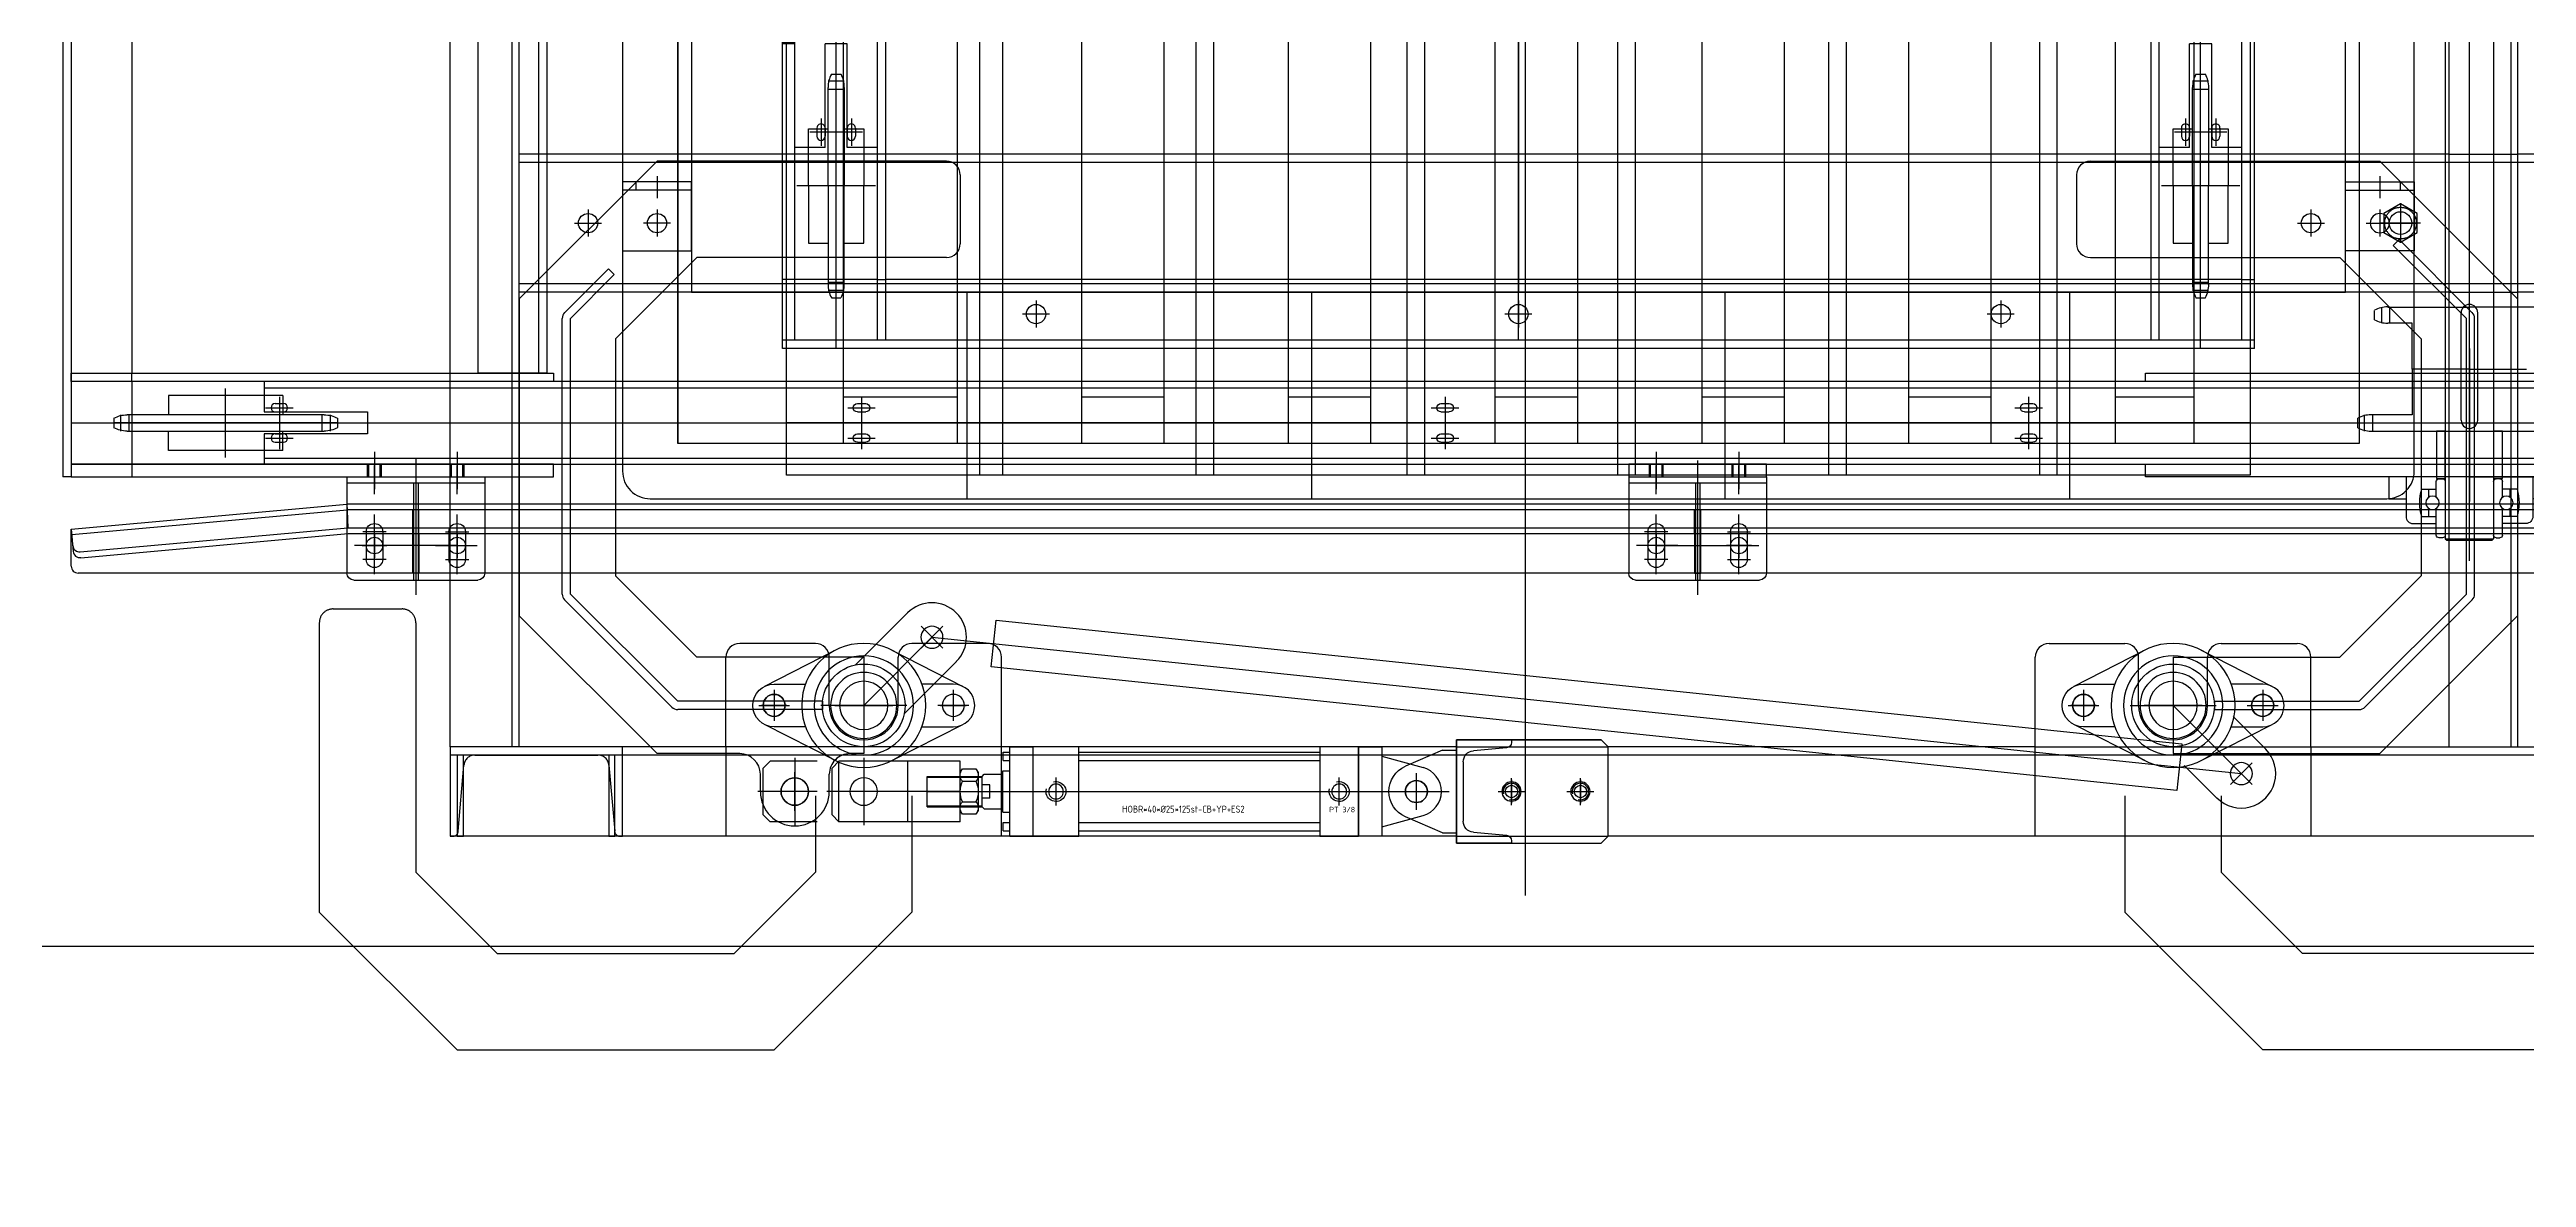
# Model space of a CAD drawing. Extents: x 0 to 210250, y -124674 to 148500.
# Drawn here: x 178271 to 180068, y -31433 to -30614 of the extents above; entities that cross this region are included whole.
import ezdxf

# ---------------------------------------------------------------- set-up
doc = ezdxf.new("R2010")
doc.units = 0
doc.header["$LTSCALE"] = 400
doc.header["$PDSIZE"] = 2
for name, pattern in [('CENTER', [23, 20, -1, 1, -1]), ('HIDDEN', [9.525, 6.35, -3.175]), ('PHANTOM', [25, 20, -1, 1, -1, 1, -1])]:
    doc.linetypes.add(name, pattern=pattern)
doc.layers.get('0').update_dxf_attribs({"linetype": 'CONTINUOUS'})
doc.layers.get('DEFPOINTS').update_dxf_attribs({"linetype": 'CONTINUOUS'})
for name, color, linetype in [('DIM', 2, 'CONTINUOUS'), ('GZ_3', 8, 'HIDDEN'), ('GZ_4', 4, 'CENTER'), ('GZ_Phantom', 6, 'PHANTOM'), ('GZ_Qoo01', 1, 'CONTINUOUS'), ('GZ_Qoo02', 2, 'CONTINUOUS'), ('GZ_Qoo03', 3, 'CONTINUOUS'), ('GZ_Qoo05', 150, 'CONTINUOUS'), ('GZ_Qoo06', 6, 'CONTINUOUS'), ('GZ_Qoo07', 142, 'CONTINUOUS'), ('GZ_Qoo08', 8, 'CONTINUOUS'), ('GZ_Qoo09', 234, 'CONTINUOUS'), ('GZ_Qoo10', 181, 'CONTINUOUS'), ('GZ_Qoo15', 31, 'CONTINUOUS'), ('GZ_Qoo16', 62, 'CONTINUOUS'), ('GZ_Qoo18', 52, 'CONTINUOUS')]:
    doc.layers.add(name, color=color, linetype=linetype)
doc.styles.add('isocp', font='isocp.shx', dxfattribs={"bigfont": 'chineset.shx'})
doc.styles.add('ROMANS', font='romans.shx', dxfattribs={"width": 0.8})
doc.styles.get("Standard").update_dxf_attribs({"font": 'ISOCP.SHX', "bigfont": 'CHINESET.SHX'})
doc.dimstyles.new('AM_ISO', dxfattribs={"dimscale": 300, "dimtxt": 3.5, "dimasz": 3.5, "dimexe": 1, "dimexo": 1, "dimgap": 1.5, "dimtad": 1, "dimdsep": 46, "dimtxsty": 'Standard', "dimcen": 0, "dimclrd": 256, "dimclre": 256, "dimclrt": 256, "dimadec": 0, "dimazin": 2, "dimtp": 0.1, "dimtm": 0.1, "dimtfac": 0.71, "dimtmove": 0, "dimatfit": 3, "dimfxl": 0, "dimlwd": -1, "dimlwe": -1, "dimarcsym": 0})

# ---------------------------------------------------------------- blocks, each defined once
blk = doc.blocks.new('*D404')
at = {"layer": 'DEFPOINTS', "color": 0, "transparency": 16777216}
for p in [(172320.5, -29515), (180875, -29515), (180875, -31265)]:
    blk.add_point(p, dxfattribs=at)
at = {"layer": 'DIM', "linetype": 'ByBlock', "transparency": 16777216}
for p, q in [((172320.5, -28615), (172320.5, -27715)), ((180575, -29515), (172020.5, -29515)), ((172320.5, -31265), (172320.5, -29515)), ((180575, -31265), (172020.5, -31265)), ((172320.5, -32165), (172320.5, -33065))]:
    blk.add_line(p, q, dxfattribs=at)
at = {"layer": 'DIM', "transparency": 16777216}
for points in [[(172170.5, -28615), (172470.5, -28615), (172320.5, -29515)], [(172170.5, -32165), (172470.5, -32165), (172320.5, -31265)]]:
    blk.add_solid(points, dxfattribs=at)
at = {"layer": 'DIM', "transparency": 16777216, "insert": (171600.5, -30390), "char_height": 900, "attachment_point": 5, "rotation": 90, "style": 'ROMANS'}
blk.add_mtext('1750', dxfattribs=at)
blk = doc.blocks.new('A$C7BAC55555')
for p, q in [((0, 0), (1020, 0)), ((0, -120), (1020, -120)), ((986, -177), (986, -120)), ((986, -327), (986, -267)), ((986, -477), (986, -417)), ((986, -627), (986, -567)), ((986, -777), (986, -717)), ((986, -927), (986, -867)), ((986, -1100), (986, -1017)), ((0, -1100), (1020, -1100)), ((0, -1220), (1020, -1220))]:
    blk.add_line(p, q)
for points in [[(0, 0), (1020, 0), (1020, -1220), (0, -1220)], [(0, -267), (0, -177), (1020, -177), (1020, -267)], [(0, -417), (0, -327), (1020, -327), (1020, -417)], [(0, -567), (0, -477), (1020, -477), (1020, -567)], [(0, -717), (0, -627), (1020, -627), (1020, -717)], [(0, -867), (0, -777), (1020, -777), (1020, -867)], [(0, -1017), (0, -927), (1020, -927), (1020, -1017)]]:
    blk.add_lwpolyline(points, close=True)
blk = doc.blocks.new('A$C7DFB169999')
for points in [[(0, 0), (1066, 0), (1066, -1062), (0, -1062)], [(0, 0), (1066, 0), (1066, -140), (0, -140)], [(0, -153), (1066, -153), (1066, -293), (0, -293)], [(0, -306), (1066, -306), (1066, -446), (0, -446)], [(0, -459), (1066, -459), (1066, -599), (0, -599)], [(0, -612), (1066, -612), (1066, -752), (0, -752)], [(0, -765), (1066, -765), (1066, -905), (0, -905)], [(0, -922), (1066, -922), (1066, -1062), (0, -1062)]]:
    blk.add_lwpolyline(points, close=True)
at = {"layer": 'GZ_3'}
blk.add_line((1028, 0), (1028, -1062), dxfattribs=at)
blk = doc.blocks.new('Chiming_Hole')
blk.add_circle((0, 0), 5)
at = {"layer": 'GZ_4'}
for p, q in [((-7, 0), (7, 0)), ((0, 7), (0, -7))]:
    blk.add_line(p, q, dxfattribs=at)
blk = doc.blocks.new('G$C8B91A4D4')
for p, q in [((0, 310), (0, 100)), ((10, 320), (60, 320)), ((70, 310), (70, 129)), ((363.2, 317.2), (401, 279.4)), ((327.8, 281.8), (365.6, 244)), ((360, 250), (360, 129)), ((425, 250), (430, 250)), ((430, 250), (430, 240)), ((392, 220), (392, 115)), ((392, 220), (398, 220)), ((398, 220), (398, 115)), ((457.5, 225), (445, 225)), ((457.5, 175), (445, 175)), ((430, 160), (430, 100)), ((70, 129), (129, 70)), ((360, 129), (301, 70)), ((392, 115), (314.2, 37.2)), ((396.2, 110.8), (318.5, 33)), ((0, 100), (100, 0)), ((430, 100), (330, 0)), ((82.4, 69), (78.2, 64.8)), ((110, 33), (78.2, 64.8)), ((114.2, 37.2), (82.4, 69)), ((129, 70), (301, 70)), ((314.2, 37.2), (114.2, 37.2)), ((314.2, 31.2), (114.2, 31.2)), ((100, 0), (330, 0))]:
    blk.add_line(p, q)
blk.add_circle((395, 250), 30)
for centre, radius, start, end in [((345.5, 299.5), 25, 45, 225), ((10, 310), 10, 90, 180), ((60, 310), 10, 0, 90), ((445, 240), 15, 180, 270), ((457.5, 200), 25, 270, 90), ((445, 160), 15, 90, 180), ((392, 115), 6, 315, 0), ((114.2, 37.2), 6, 225, 270), ((314.2, 37.2), 6, 270, 315)]:
    blk.add_arc(centre, radius, start, end)
at = {"layer": 'GZ_3'}
blk.add_line((360, 250), (365, 250), dxfattribs=at)
at = {"layer": 'GZ_4'}
for p, q in [((395, 250), (345.5, 299.5)), ((395, 229), (395, 271)), ((374, 250), (416, 250))]:
    blk.add_line(p, q, dxfattribs=at)
at = {"layer": 'GZ_Phantom'}
for p, q in [((460.7, 285), (545, 285)), ((545, 285), (645, 185)), ((460.7, 215), (516, 215)), ((516, 215), (575, 156)), ((645, -45), (645, 185)), ((575, -16), (575, 156)), ((516, -75), (575, -16)), ((545, -145), (645, -45)), ((325, -135), (325, -85)), ((335, -75), (516, -75)), ((335, -145), (545, -145))]:
    blk.add_line(p, q, dxfattribs=at)
for centre, start, end in [((335, -85), 90, 180), ((335, -135), 180, 270)]:
    blk.add_arc(centre, 10, start, end, dxfattribs=at)
for p, xscale, yscale, zscale, rotation in [((345.5, 299.5), -1.6, 1.6, 1.6, 225), ((457.5, 200), 2, 2, 2, 270)]:
    blk.add_blockref('Chiming_Hole', p, dxfattribs=dict(xscale=xscale, yscale=yscale, zscale=zscale, rotation=rotation))
blk = doc.blocks.new('G$C4737DF99')
for p, q in [((0, 635), (0, 585)), ((10, 645), (220, 645)), ((220, 645), (320, 545)), ((229.7, 583.8), (234, 588.1)), ((282.8, 530.8), (229.7, 583.8)), ((287, 535), (234, 588.1)), ((10, 575), (191, 575)), ((191, 575), (250, 516)), ((320, 545), (320, 315)), ((282.8, 330.8), (282.8, 530.8)), ((288.8, 330.8), (288.8, 530.8)), ((250, 516), (250, 344)), ((191, 285), (250, 344)), ((205, 253), (282.8, 330.8)), ((209.2, 248.8), (287, 326.5)), ((220, 215), (320, 315)), ((70, 285), (191, 285)), ((70, 285), (70, 280)), ((100, 253), (205, 253)), ((100, 253), (100, 247)), ((100, 247), (205, 247)), ((137.2, 218.2), (113.5, 241.9)), ((70, 220), (70, 215)), ((70, 215), (220, 215)), ((101.8, 182.8), (78.1, 206.5))]:
    blk.add_line(p, q)
blk.add_circle((70, 250), 30)
for centre, radius, start, end in [((10, 635), 10, 90, 180), ((10, 585), 10, 180, 270), ((282.8, 530.8), 6, 0, 45), ((282.8, 330.8), 6, 315, 0), ((205, 253), 6, 270, 315), ((119.5, 200.5), 25, 225, 45)]:
    blk.add_arc(centre, radius, start, end)
at = {"layer": 'GZ_4'}
for p, q in [((70, 271), (70, 229)), ((91, 250), (49, 250)), ((70, 250), (119.5, 200.5))]:
    blk.add_line(p, q, dxfattribs=at)
at = {"layer": 'GZ_Phantom'}
for p, q in [((395, 310), (395, 129)), ((455, 320), (405, 320)), ((465, 310), (465, 100)), ((35, 184.3), (35, 100)), ((105, 184.3), (105, 129)), ((105, 129), (164, 70)), ((395, 129), (336, 70)), ((35, 100), (135, 0)), ((465, 100), (365, 0)), ((336, 70), (164, 70)), ((365, 0), (135, 0))]:
    blk.add_line(p, q, dxfattribs=at)
for centre, start, end in [((405, 310), 90, 180), ((455, 310), 0, 90)]:
    blk.add_arc(centre, 10, start, end, dxfattribs=at)
at = {"xscale": -1.6, "yscale": 1.6, "zscale": 1.6, "rotation": 45}
blk.add_blockref('Chiming_Hole', (119.5, 200.5), dxfattribs=at)
blk = doc.blocks.new('G$CC2B987D0')
for p, q in [((250, 150), (0, 150)), ((250, 0), (250, 150)), ((800, 150), (500, 150)), ((500, 0), (500, 150)), ((800, 0), (800, 150)), ((1300, 150), (1050, 150)), ((1050, 0), (1050, 150))]:
    blk.add_line(p, q)
blk.add_lwpolyline([(20, 0), (1280, 0, 0.414214), (1300, 20), (1300, 1080, 0.414214), (1280, 1100), (20, 1100, 0.414214), (0, 1080), (0, 20, 0.414214)], format="xyb", close=True)
blk = doc.blocks.new('G$CC7C06DFA')
for p, q in [((1.6, 32.9), (0, 30.2)), ((0, 30.2), (0, 2.7)), ((11.4, 32.9), (1.6, 32.9)), ((1.6, 24), (11.4, 24)), ((13, 30.2), (11.4, 32.9)), ((13, 2.7), (13, 30.2)), ((0, 2.7), (1.6, 0)), ((1.6, 8.9), (11.4, 8.9)), ((1.6, 0), (11.4, 0)), ((11.4, 0), (13, 2.7))]:
    blk.add_line(p, q)
for centre, radius, start, end in [((6.8, 28.3), 6.84, 152.0827, 219.7978), ((18.6, 16.5), 18.6, 156.2523, 203.7477), ((6.2, 28.3), 6.84, 320.2022, 27.9173), ((-5.6, 16.5), 18.6, 336.2523, 23.7477), ((6.8, 4.6), 6.84, 140.2022, 207.9173), ((6.2, 4.6), 6.84, 332.0827, 39.7978)]:
    blk.add_arc(centre, radius, start, end)
blk = doc.blocks.new('G$C97253158')
for p, q in [((8.9, 46.5), (3.9, 41.5)), ((3.9, 41.5), (3.9, 7.5)), ((96.9, 46.5), (8.9, 46.5)), ((26.9, 0), (26.9, 49)), ((96.9, 46.5), (96.9, 2.5)), ((96.9, 24.5), (0, 24.5)), ((3.9, 7.5), (8.9, 2.5)), ((96.9, 2.5), (8.9, 2.5))]:
    blk.add_line(p, q)
at = {"linetype": 'HIDDEN'}
blk.add_line((58.9, 46.5), (58.9, 2.5), dxfattribs=at)
blk.add_circle((26.9, 24.5), 10)
blk = doc.blocks.new('G$C99C01E30')
at = {"color": 4}
for p, q in [((8.9, 46.5), (3.9, 41.5)), ((3.9, 41.5), (3.9, 7.5)), ((43.2, 46.5), (8.9, 46.5)), ((26.9, 0), (26.9, 49)), ((58.9, 46.5), (58.9, 2.5)), ((43.2, 24.5), (0, 24.5)), ((3.9, 7.5), (8.9, 2.5)), ((43.2, 2.5), (8.9, 2.5))]:
    blk.add_line(p, q, dxfattribs=at)
blk.add_circle((26.9, 24.5), 10, dxfattribs=at)
blk = doc.blocks.new('Chiming_Tap')
blk.add_circle((0, 0), 3.75)
at = {"color": 4}
blk.add_arc((0, 0), 5, 255, 195, dxfattribs=at)
at = {"layer": 'GZ_4'}
for p, q in [((-7, 0), (7, 0)), ((0, 7), (0, -7))]:
    blk.add_line(p, q, dxfattribs=at)
blk = doc.blocks.new('G$CE819291F')
for p, q in [((55.1, 61.1), (60, 61.1)), ((55.1, 54.9), (55.1, 61.1)), ((55.1, 54.9), (60, 54.9)), ((60, 0), (60, 65)), ((60, 65), (77, 65)), ((77, 0), (77, 65)), ((110, 65), (77, 65)), ((110, 0), (110, 65)), ((110, 61.1), (285, 61.1)), ((110, 54.9), (285, 54.9)), ((285, 65), (285, 0)), ((313, 65), (285, 65)), ((313, 65), (313, 0)), ((330, 58.1), (359.8, 49.9)), ((0, 21.5), (0, 43.5)), ((0, 43.5), (40, 43.5)), ((0, 42.9), (40, 42.9)), ((40, 43.5), (41.3, 45)), ((40, 21.5), (40, 43.5)), ((45.4, 37.3), (40, 37.3)), ((41.3, 45), (55, 45)), ((45.4, 27.7), (45.4, 37.3)), ((55, 47.5), (60, 47.5)), ((55, 17.5), (55, 47.5)), ((355, 19.2), (355, 45.8)), ((0, 32.5), (378.7, 32.5)), ((0, 22.1), (40, 22.1)), ((0, 21.5), (40, 21.5)), ((45.4, 27.7), (40, 27.7)), ((40, 21.5), (41.3, 20)), ((41.3, 20), (55, 20)), ((55, 17.5), (60, 17.5)), ((55.1, 10.1), (60, 10.1)), ((55.1, 3.9), (55.1, 10.1)), ((55.1, 3.9), (60, 3.9)), ((60, 0), (110, 0)), ((110, 10.1), (285, 10.1)), ((110, 3.9), (285, 3.9)), ((285, 0), (313, 0)), ((330, 6.9), (359.8, 15.1))]:
    blk.add_line(p, q)
at = {"elevation": 0}
blk.add_lwpolyline([(313, 65), (330, 65), (330, 0), (313, 0)], close=True, dxfattribs=at)
blk.add_circle((355, 32.5), 8)
blk.add_arc((355, 32.5), 18.1, 285.3626, 74.6374)
at = {"xscale": -1.444444444444444, "yscale": 1.444444444444444, "zscale": 1.444444444444444, "rotation": 180}
for p in [(93.5, 32.5), (299, 32.5)]:
    blk.add_blockref('Chiming_Tap', p, dxfattribs=at)
at = {"layer": 'GZ_Qoo08', "color": 132, "style": 'isocp', "text_generation_flag": 6}
for s, height, p in [('HOBR*40*%%C25*125st-CB+YP+ES2', 5, (141.5, 17.2)), ('PT 3/8', 4, (291.7, 17.4))]:
    blk.add_text(s, height=height, rotation=180, dxfattribs=at).set_placement(p)
blk = doc.blocks.new('G$C1AB63D57')
at = {"xscale": -1, "rotation": 180}
for name, p in [('G$C99C01E30', (0, 57)), ('G$C97253158', (50, 57)), ('G$CC7C06DFA', (146.9, 49))]:
    blk.add_blockref(name, p, dxfattribs=at)
blk.add_blockref('G$CE819291F', (122.9, 0))
blk = doc.blocks.new('G$C764532AF')
blk.add_lwpolyline([(45, 34), (910, 34), (910, 0), (45, 0)], close=True)
at = {"layer": 'GZ_4'}
blk.add_line((0, 17), (955, 17), dxfattribs=at)
blk = doc.blocks.new('UCFL207-F')
for p, q in [((-20.4, 40.1), (-72, 13.8)), ((20.4, 40.1), (72, 13.8)), ((-55.8, 0), (-74.2, 0)), ((-65, 9.2), (-65, -9.2)), ((55.8, 0), (74.2, 0)), ((65, 9.2), (65, -9.2)), ((-20.4, -40.1), (-72, -13.8)), ((20.4, -40.1), (72, -13.8))]:
    blk.add_line(p, q)
for points in [[(-42.2, -15.5), (-65, -15.5, -1), (-65, 15.5), (-42.2, 15.5)], [(42.2, -15.5), (65, -15.5, 1), (65, 15.5), (42.2, 15.5)]]:
    blk.add_lwpolyline(points, format="xyb")
for centre, radius in [((0, 0), 45), ((0, 0), 36), ((0, 0), 24), ((-65, 0), 8), ((0, 0), 17.5), ((65, 0), 8)]:
    blk.add_circle(centre, radius)
blk = doc.blocks.new('U-F75X40X5X7')
for p, q in [((0, 75), (0, 0)), ((40, 75), (0, 75)), ((40, 73.2), (40, 75)), ((5, 15.9), (5, 59.1)), ((12.3, 67.1), (36.3, 69.2)), ((0, 0), (40, 0)), ((36.3, 5.8), (12.3, 7.9)), ((40, 0), (40, 1.8))]:
    blk.add_line(p, q)
for centre, radius, start, end in [((36, 73.2), 4, 275, 0), ((13, 59.1), 8, 95, 180), ((13, 15.9), 8, 180, 265), ((36, 1.8), 4, 0, 85)]:
    blk.add_arc(centre, radius, start, end)
blk = doc.blocks.new('Hole')
blk.add_circle((0, 0), 5)
at = {"layer": 'GZ_4'}
for p, q in [((-7, 0), (7, 0)), ((0, 7), (0, -7))]:
    blk.add_line(p, q, dxfattribs=at)
blk = doc.blocks.new('G$C6068A536')
for p, q in [((54, 75), (54, 0)), ((54, 75), (159, 75)), ((159, 75), (164, 70)), ((44, 67.5), (17.1, 55.9)), ((44, 67.5), (54, 67.5)), ((164, 70), (164, 5)), ((44, 7.5), (17.1, 19.1)), ((44, 7.5), (54, 7.5)), ((54, 0), (159, 0)), ((164, 5), (159, 0))]:
    blk.add_line(p, q)
blk.add_arc((25, 37.5), 20, 113.3743, 246.6257)
blk.add_blockref('U-F75X40X5X7', (54, 0))
for p, xscale, yscale, zscale in [((25, 37.5), 1.599999999999985, 1.599999999999985, 1.599999999999985), ((94, 37.5), 1.399999999999977, 1.399999999999977, 1.399999999999977), ((144, 37.5), 1.399999999999977, 1.399999999999977, 1.399999999999977)]:
    blk.add_blockref('Hole', p, dxfattribs=dict(xscale=xscale, yscale=yscale, zscale=zscale))
blk = doc.blocks.new('A$C43806FBB')
for p, q in [((-3, -1), (3, -1)), ((-3, -7), (3, -7)), ((-3, -23), (3, -23)), ((-3, -29), (3, -29))]:
    blk.add_line(p, q)
for centre, start, end in [((-3, -4), 90, 270), ((3, -4), 270, 90), ((-3, -26), 90, 270), ((3, -26), 270, 90)]:
    blk.add_arc(centre, 3, start, end)
at = {"layer": 'GZ_4'}
for p, q in [((0, 4), (0, -34)), ((-10, -4), (10, -4)), ((-10, -26), (10, -26))]:
    blk.add_line(p, q, dxfattribs=at)
blk = doc.blocks.new('G$C20335B6D')
for p, q in [((7, 33), (13, 33)), ((7, 27), (13, 27)), ((7, 11), (13, 11)), ((7, 5), (13, 5))]:
    blk.add_line(p, q)
for centre, start, end in [((7, 30), 90, 270), ((13, 30), 270, 90), ((7, 8), 90, 270), ((13, 8), 270, 90)]:
    blk.add_arc(centre, 3, start, end)
at = {"layer": 'GZ_4'}
for p, q in [((10, 0), (10, 38)), ((0, 30), (20, 30)), ((0, 8), (20, 8))]:
    blk.add_line(p, q, dxfattribs=at)
blk = doc.blocks.new('G$CC3795737')
for p, q in [((145, 0), (145, 918)), ((145, 918), (195, 918)), ((195, 0), (195, 918))]:
    blk.add_line(p, q)
at = {"layer": 'GZ_3'}
blk.add_line((151, 0), (151, 918), dxfattribs=at)
blk = doc.blocks.new('A$C729C1624-5')
for p, q in [((-75, -45), (-75, 45)), ((0, 50), (-70, 50)), ((-40, 36), (-60, 36)), ((0, -50), (0, 50)), ((-40, 24), (-60, 24)), ((-40, -24), (-60, -24)), ((0, -50), (-70, -50)), ((-40, -36), (-60, -36))]:
    blk.add_line(p, q)
for centre, radius, start, end in [((-70, 45), 5, 90, 180), ((-60, 30), 6, 90, 270), ((-40, 30), 6, 270, 90), ((-60, -30), 6, 90, 270), ((-40, -30), 6, 270, 90), ((-70, -45), 5, 180, 270)]:
    blk.add_arc(centre, radius, start, end)
at = {"layer": 'GZ_3'}
for p, q in [((-4.5, -50), (-4.5, 50)), ((-4.5, 1.6), (-75, 1.6)), ((-4.5, -1.6), (-75, -1.6))]:
    blk.add_line(p, q, dxfattribs=at)
at = {"layer": 'GZ_4'}
for p, q in [((-60, 21.6), (-60, 38.4)), ((-50, 14.4), (-50, 44.4)), ((-40, 21.6), (-40, 38.4)), ((-70.8, 30), (-27.4, 30)), ((-12.7, 30), (8.2, 30)), ((11.7, 0), (-85.7, 0)), ((-50, -14.4), (-50, -44.4)), ((-70.8, -30), (-27.4, -30)), ((-60, -21.6), (-60, -38.4)), ((-40, -21.6), (-40, -38.4)), ((-12.7, -30), (8.2, -30))]:
    blk.add_line(p, q, dxfattribs=at)
blk = doc.blocks.new('G$CA0D70F1C')
for p, q in [((28.4, 162.2), (21.6, 162.2)), ((19.1, 9.6), (19.1, 152.7)), ((19.1, 151.1), (30.8, 151.1)), ((30.8, 152.6), (30.8, 9.6)), ((5, 122.6), (5, 39.6)), ((5, 122.6), (19.1, 122.6)), ((45, 122.6), (30.8, 122.6)), ((45, 122.6), (45, 39.6)), ((5, 39.6), (19.1, 39.6)), ((45, 39.6), (30.8, 39.6)), ((19.1, 11.1), (30.8, 11.1)), ((28.4, 0), (21.6, 0))]:
    blk.add_line(p, q)
for centre, start, end in [((39.4, 152.7), 151.8569, 180.0706), ((10.6, 152.7), 359.9294, 28.1431), ((39.4, 9.6), 179.9294, 208.1431), ((10.6, 9.6), 331.8569, 0.0706)]:
    blk.add_arc(centre, 20.3, start, end)
at = {"layer": 'GZ_4'}
for p, q in [((25, 162.2), (25, 0)), ((19.1, 157.1), (30.8, 157.1)), ((0, 81.1), (50, 81.1)), ((19.1, 5.1), (30.8, 5.1))]:
    blk.add_line(p, q, dxfattribs=at)
blk = doc.blocks.new('G$C090D51B2')
for p, q in [((0, 32), (200, 50)), ((2200, 50), (200, 50)), ((200, 50), (200.2, 45.5)), ((200.2, 45.5), (200.8, 32.9)), ((0, 32), (1.5, 15.7)), ((0, 5), (0, 32)), ((6.5, 15.4), (200.8, 32.9)), ((6.9, 11.2), (201, 28.7)), ((200.8, 32.9), (2199.2, 32.9)), ((201, 28.7), (2199, 28.7)), ((2395, 0), (5, 0))]:
    blk.add_line(p, q)
at = {"elevation": 0}
for points in [[(252.3, 28.7), (252.3, 0), (247.8, 0), (247.8, 28.7)], [(1177.8, 28.7), (1177.8, 0), (1182.3, 0), (1182.3, 28.7)]]:
    blk.add_lwpolyline(points, dxfattribs=at)
for centre in [(220, 20), (280, 20), (1150, 20), (1210, 20)]:
    blk.add_circle(centre, 6)
for centre, start, end in [((6.1, 20.4), 185.1431, 275.1431), ((5, 5), 180, 270), ((6.4, 16.2), 185.1431, 275.1431)]:
    blk.add_arc(centre, 5, start, end)
at = {"layer": 'GZ_3'}
for p, q in [((0.4, 28), (200.2, 46)), ((2199.8, 46), (200.2, 46)), ((247.8, 28.7), (247.8, 45.5)), ((252.3, 28.7), (252.3, 45.5)), ((1177.8, 28.7), (1177.8, 45.5)), ((1182.3, 28.7), (1182.3, 45.5))]:
    blk.add_line(p, q, dxfattribs=at)
at = {"layer": 'GZ_4'}
for p, q in [((211, 20), (229, 20)), ((220, 29), (220, 11)), ((280, 20), (220, 20)), ((250, 30.3), (250, 9.7)), ((271, 20), (289, 20)), ((280, 29), (280, 11)), ((1159, 20), (1141, 20)), ((1150, 29), (1150, 11)), ((1150, 20), (1210, 20)), ((1180, 30.3), (1180, 9.7)), ((1219, 20), (1201, 20)), ((1210, 29), (1210, 11))]:
    blk.add_line(p, q, dxfattribs=at)
blk = doc.blocks.new('UC207')
for p, q in [((-17.5, 22), (-17.5, 19.5)), ((-4.1, 24), (-15.5, 24)), ((-10, 34.6), (-10, 24)), ((-4.1, 29.5), (-10, 29.5)), ((10, 29.5), (4.1, 29.5)), ((23.4, 24), (4.1, 24)), ((10, 34.6), (10, 24)), ((25.4, 19.5), (25.4, 22)), ((-15.5, 17.5), (23.4, 17.5)), ((-15.5, -17.5), (23.4, -17.5)), ((-17.5, -22), (-17.5, -19.5)), ((-4.1, -24), (-15.5, -24)), ((-10, -34.6), (-10, -24)), ((-4.1, -29.5), (-10, -29.5)), ((23.4, -24), (4.1, -24)), ((10, -29.5), (4.1, -29.5)), ((10, -34.6), (10, -24)), ((25.4, -19.5), (25.4, -22))]:
    blk.add_line(p, q)
for centre in [(0, 26.8), (0, -26.8)]:
    blk.add_circle(centre, 4.92)
for centre, radius, start, end in [((0, 0), 36, 73.8724, 106.1276), ((-15.5, 22), 2, 90, 180), ((-15.5, 19.5), 2, 180, 270), ((23.4, 22), 2, 0, 90), ((23.4, 19.5), 2, 270, 0), ((-15.5, -19.5), 2, 90, 180), ((23.4, -19.5), 2, 0, 90), ((-15.5, -22), 2, 180, 270), ((0, 0), 36, 253.8724, 286.1276), ((23.4, -22), 2, 270, 0)]:
    blk.add_arc(centre, radius, start, end)
blk = doc.blocks.new('UCF207-S')
for points in [[(0, 0), (0, 58.5), (-16, 58.5), (-16, 46)], [(0, 0), (0, -58.5), (-16, -58.5), (-16, -46)]]:
    blk.add_lwpolyline(points)
for points in [[(0, 46), (-29, 46, 0.414214), (-34, 41), (-34, 24)], [(0, -46), (-29, -46, -0.414214), (-34, -41), (-34, -24)]]:
    blk.add_lwpolyline(points, format="xyb")
at = {"rotation": 180}
blk.add_blockref('UC207', (-19, 0), dxfattribs=at)
blk = doc.blocks.new('G$C043D47C5')
for p, q in [((0, 1174), (0, 16)), ((35, 1174), (35, 16)), ((11.5, 102), (11.5, 180)), ((23.5, 102), (23.5, 180)), ((0, 16), (35, 16)), ((0, 16), (1, 15)), ((1, 15), (34, 15)), ((34, 15), (35, 16))]:
    blk.add_line(p, q)
for centre, start, end in [((17.5, 180), 0, 180), ((17.5, 102), 180, 0)]:
    blk.add_arc(centre, 6, start, end)
at = {"layer": 'GZ_4'}
blk.add_line((17.5, 0), (17.5, 1190), dxfattribs=at)
blk = doc.blocks.new('G$CC646C37D')
at = {"layer": 'GZ_Phantom', "elevation": 0}
for points in [[(57.3, 94.1), (57.3, 59.6), (63.6, 59.6), (63.6, 94.1)], [(98.6, 94.1), (98.6, 59.6), (105, 59.6), (105, 94.1)]]:
    blk.add_lwpolyline(points, close=True, dxfattribs=at)
at = {"layer": 'GZ_Qoo06'}
for p, q in [((12.2, 174.8), (12.2, 181.7)), ((17.2, 184.1), (17.2, 172.4)), ((21.8, 184.1), (81.1, 184.1)), ((23.2, 184.1), (23.2, 172.4)), ((140.4, 184.1), (81.1, 184.1)), ((39.6, 172.4), (21.8, 172.4)), ((39.6, 139.1), (39.6, 172.4)), ((39.6, 139.1), (39.6, 105.9)), ((63.6, 139.1), (39.6, 139.1)), ((63.6, 139.1), (39.6, 139.1)), ((81.1, 139.1), (39.6, 139.1)), ((63.6, 139.1), (39.6, 139.1)), ((63.6, 139.1), (39.6, 139.1)), ((39.6, 139.1), (39.6, 105.9)), ((63.6, 139.1), (39.6, 139.1)), ((63.6, 139.1), (39.6, 139.1)), ((81.1, 139.1), (39.6, 139.1)), ((63.6, 139.1), (39.6, 139.1)), ((63.6, 139.1), (39.6, 139.1)), ((81.1, 139.1), (39.6, 139.1)), ((81.1, 139.1), (122.6, 139.1)), ((81.1, 139.1), (122.6, 139.1)), ((81.1, 139.1), (122.6, 139.1)), ((98.6, 139.1), (122.6, 139.1)), ((98.6, 139.1), (122.6, 139.1)), ((98.6, 139.1), (122.6, 139.1)), ((98.6, 139.1), (122.6, 139.1)), ((98.6, 139.1), (122.6, 139.1)), ((98.6, 139.1), (122.6, 139.1)), ((98.6, 139.1), (122.6, 139.1)), ((98.6, 139.1), (122.6, 139.1)), ((0, 103.5), (0, 96.5)), ((0, 103.5), (0, 96.5)), ((5.1, 94.1), (5.1, 105.9)), ((5.1, 94.1), (5.1, 105.9)), ((39.6, 105.9), (9.6, 105.9)), ((39.6, 105.9), (9.6, 105.9)), ((9.6, 94.1), (152.7, 94.1)), ((9.6, 94.1), (63.6, 94.1)), ((11.1, 94.1), (11.1, 105.9)), ((11.1, 94.1), (11.1, 105.9))]:
    blk.add_line(p, q, dxfattribs=at)
for centre, start, end in [((21.8, 163.9), 89.9294, 118.1431), ((21.8, 192.7), 241.8569, 270.0706), ((9.6, 85.6), 89.9294, 118.1431), ((9.6, 85.6), 89.9294, 118.1431), ((9.6, 114.4), 241.8569, 270.0706), ((9.6, 114.4), 241.8569, 270.0706)]:
    blk.add_arc(centre, 20.3, start, end, dxfattribs=at)
blk.add_blockref('G$C043D47C5', (63.6, 0))
at = {"layer": 'GZ_Qoo06', "xscale": -1, "rotation": 270}
blk.add_blockref('UCF207-S', (81.1, 61), dxfattribs=at)
blk = doc.blocks.new('G$C5BBA61A6')
for p, q in [((0, 1086), (0, 18)), ((6, 1086), (6, 18)), ((50, 1011), (50, 93)), ((6, 87), (6, 93)), ((6, 87), (6, 93)), ((2406, 87), (6, 87)), ((50, 87), (50, 27)), ((146, 87), (146, 65)), ((146, 65), (221, 65)), ((221, 65), (221, 49)), ((146, 49), (146, 27)), ((221, 49), (146, 49)), ((6, 18), (0, 18)), ((6, 27), (2406, 27))]:
    blk.add_line(p, q)
at = {"elevation": 0}
for points in [[(6, 93), (356, 93), (356, 87), (6, 87)], [(1981, 87), (1511, 87), (1511, 93), (1981, 93)], [(6, 18), (356, 18), (356, 27), (6, 27)], [(1136, 18), (1236, 18), (1236, 27), (1136, 27)], [(1981, 18), (1511, 18), (1511, 27), (1981, 27)]]:
    blk.add_lwpolyline(points, close=True, dxfattribs=at)
at = {"layer": 'GZ_3'}
for p, q in [((50, 87), (50, 93)), ((146, 82.5), (2284, 82.5)), ((50, 27), (50, 18)), ((146, 31.5), (2284, 31.5)), ((221, 18), (221, 27)), ((221.8, 18), (221.8, 27)), ((230.2, 18), (230.2, 27)), ((231, 18), (231, 27)), ((256, 31.5), (256, 27)), ((281, 18), (281, 27)), ((281.8, 18), (281.8, 27)), ((290.2, 18), (290.2, 27)), ((291, 18), (291, 27)), ((1151, 18), (1151, 27)), ((1151.8, 18), (1151.8, 27)), ((1160.2, 18), (1160.2, 27)), ((1161, 18), (1161, 27)), ((1211, 18), (1211, 27)), ((1211.8, 18), (1211.8, 27)), ((1220.2, 18), (1220.2, 27)), ((1221, 18), (1221, 27))]:
    blk.add_line(p, q, dxfattribs=at)
at = {"layer": 'GZ_4'}
for p, q in [((1746, 111), (1746, 0)), ((6, 57), (2416.5, 57)), ((226, 36), (226, 9)), ((286, 36), (286, 9)), ((1156, 36), (1156, 9)), ((1216, 36), (1216, 9))]:
    blk.add_line(p, q, dxfattribs=at)
for name, p in [('G$CC646C37D', (1664.9, -43)), ('A$C43806FBB', (157, 72))]:
    blk.add_blockref(name, p)
at = {"rotation": 180}
blk.add_blockref('G$CC3795737', (496, 1011), dxfattribs=at)
at = {"xscale": -1}
for name, p, rotation in [('G$CA0D70F1C', (36.9, 32), 270), ('G$C20335B6D', (569.4, 76), 180), ('G$C20335B6D', (992.8, 76), 180), ('G$C20335B6D', (1416.2, 76), 180)]:
    blk.add_blockref(name, p, dxfattribs=dict(at, rotation=rotation))
at = {"layer": 'GZ_Qoo10', "xscale": -1, "rotation": 270}
for p in [(256, 18), (1186, 18)]:
    blk.add_blockref('A$C729C1624-5', p, dxfattribs=at)
at = {"layer": 'GZ_Qoo10'}
blk.add_blockref('G$C090D51B2', (6, -52), dxfattribs=at)
blk = doc.blocks.new('A$C397226B1')
for p, q in [((3.4, 81.1), (-3.4, 81.1)), ((-5.8, 71.5), (-5.8, 0)), ((-5.8, 70), (5.9, 70)), ((5.9, 0), (5.9, 71.5)), ((-5.8, 41.5), (-20, 41.5)), ((-20, 41.5), (-20, 0)), ((20, 41.5), (5.9, 41.5)), ((20, 0), (20, 41.5)), ((-20, -41.5), (-20, 0)), ((-5.8, -71.5), (-5.8, 0)), ((5.9, 0), (5.9, -71.5)), ((20, 0), (20, -41.5)), ((-5.8, -41.5), (-20, -41.5)), ((20, -41.5), (5.9, -41.5)), ((-5.8, -70), (5.9, -70)), ((3.4, -81.1), (-3.4, -81.1))]:
    blk.add_line(p, q)
for centre, start, end in [((14.4, 71.5), 151.8569, 180.0706), ((-14.4, 71.5), 359.9294, 28.1431), ((14.4, -71.5), 179.9294, 208.1431), ((-14.4, -71.5), 331.8569, 0.0706)]:
    blk.add_arc(centre, 20.3, start, end)
at = {"layer": 'GZ_4'}
for p, q in [((-5.8, 76), (5.9, 76)), ((-28.5, 0), (28.5, 0)), ((-5.8, -76), (5.9, -76))]:
    blk.add_line(p, q, dxfattribs=at)
blk = doc.blocks.new('SCR1-64551181')
blk.add_circle((0, 0), 2.1)
at = {"layer": 'GZ_3'}
blk.add_arc((0, 0), 2.5, 255, 195, dxfattribs=at)
at = {"layer": 'GZ_4'}
for p, q in [((-3, 0), (3, 0)), ((0, 3), (0, -3))]:
    blk.add_line(p, q, dxfattribs=at)
blk = doc.blocks.new('A$C479D1121')
at = {"layer": 'GZ_4'}
blk.add_line((0, 15), (0, -15), dxfattribs=at)
blk.add_blockref('SCR1-64551181', (0, 15))
at = {"xscale": -1, "rotation": 180}
blk.add_blockref('SCR1-64551181', (0, -15), dxfattribs=at)
blk = doc.blocks.new('G$CD55A1C7B')
for p, q in [((0, 1076, 0), (0, 8)), ((6, 1076, 0), (0, 1076, 0)), ((6, 1076, 0), (6, 8)), ((6, 1076), (306, 1076)), ((876, 1067, 0), (6, 1067, 0)), ((50, 1067, 0), (50, 17)), ((71, 1067), (71, 1076)), ((121, 1067), (121, 1076)), ((138, 1067, 0), (138, 1045, 0)), ((306, 1076), (306, 1067)), ((736, 1067, 0), (736, 1045, 0)), ((832, 1067, 0), (832, 1007, 0)), ((876, 1076, 0), (876, 8, 0)), ((882, 1076, 0), (876, 1076, 0)), ((882, 1076, 0), (882, 8, 0)), ((138, 1045, 0), (176, 1045, 0)), ((176, 1045, 0), (176, 1029, 0)), ((661, 1045, 0), (661, 1029, 0)), ((736, 1045, 0), (661, 1045, 0)), ((138, 1029, 0), (138, 1007, 0)), ((176, 1029, 0), (138, 1029, 0)), ((736, 1029, 0), (661, 1029, 0)), ((736, 1029, 0), (736, 1007, 0)), ((876, 1007, 0), (138, 1007, 0)), ((526, 1001, 0), (526, 1007, 0)), ((876, 1001, 0), (526, 1001, 0)), ((832, 1001, 0), (832, 83)), ((876, 77), (138, 77)), ((138, 77), (138, 55)), ((306, 83, 0), (306, 77)), ((876, 83), (526, 83)), ((526, 83), (526, 77)), ((736, 77), (736, 55)), ((832, 77, 0), (832, 17, 0)), ((138, 55), (176, 55)), ((176, 55), (176, 39)), ((661, 55), (661, 39)), ((736, 55), (661, 55)), ((138, 39), (138, 17)), ((176, 39), (138, 39)), ((736, 39), (661, 39)), ((736, 39), (736, 17)), ((6, 8), (0, 8)), ((6, 8, 0), (0, 8, 0)), ((876, 17), (6, 17)), ((6, 8), (306, 8)), ((71, 17), (71, 8)), ((121, 17), (121, 8)), ((306, 8), (306, 17))]:
    blk.add_line(p, q)
at = {"elevation": 0}
for points in [[(876, 1076), (526, 1076), (526, 1067)], [(306, 1007), (306, 1001), (206, 1001), (206, 1007)], [(306, 83), (206, 83), (206, 77)]]:
    blk.add_lwpolyline(points, dxfattribs=at)
blk.add_lwpolyline([(526, 1001), (576, 1001), (576, 83), (526, 83)], close=True, dxfattribs=at)
blk.add_lwpolyline([(882, 8), (526, 8), (526, 17)])
at = {"layer": 'DEFPOINTS', "color": 0, "linetype": 'ByBlock'}
for p in [(876, 1067, 0), (876, 1067, 0), (176, 1007, 0), (661, 1007, 0), (176, 77), (176, 77), (701, 17)]:
    blk.add_point(p, dxfattribs=at)
at = {"layer": 'GZ_3'}
for p, q in [((832, 1067, 0), (832, 1076, 0)), ((832, 1007, 0), (832, 1001, 0)), ((532, 1001, 0), (532, 83, 0)), ((832, 77, 0), (832, 83)), ((221, 17, 0), (221, 8, 0)), ((221.7, 17, 0), (221.7, 8, 0)), ((230.2, 17, 0), (230.2, 8, 0)), ((231, 17, 0), (231, 8, 0)), ((281, 17, 0), (281, 8, 0)), ((281.7, 17, 0), (281.7, 8, 0)), ((290.2, 17, 0), (290.2, 8, 0)), ((291, 17, 0), (291, 8, 0)), ((591, 17, 0), (591, 8, 0)), ((591.7, 17, 0), (591.7, 8, 0)), ((600.2, 17, 0), (600.2, 8, 0)), ((601, 17, 0), (601, 8, 0)), ((651, 17, 0), (651, 8, 0)), ((651.7, 17, 0), (651.7, 8, 0)), ((660.2, 17, 0), (660.2, 8, 0)), ((661, 17, 0), (661, 8, 0)), ((832, 17, 0), (832, 8))]:
    blk.add_line(p, q, dxfattribs=at)
at = {"layer": 'GZ_4'}
for p, q in [((96, 1059), (96, 1084)), ((882, 1037, 0), (0, 1037, 0)), ((876, 542, 0), (6, 542, 0)), ((882, 47), (0, 47)), ((96, 25), (96, 0)), ((226, 2, 0), (226, 23, 0)), ((286, 2, 0), (286, 23, 0)), ((596, 23, 0), (596, 2, 0)), ((656, 23, 0), (656, 2, 0))]:
    blk.add_line(p, q, dxfattribs=at)
at = {"xscale": -1, "rotation": 180}
for name, p in [('A$C479D1121', (149, 1037, 0)), ('G$C20335B6D', (427, 1056)), ('A$C479D1121', (149, 47, 0))]:
    blk.add_blockref(name, p, dxfattribs=at)
at = {"rotation": 359.9999999999999}
for p in [(725, 1052, 0), (725, 62)]:
    blk.add_blockref('A$C43806FBB', p, dxfattribs=at)
at = {"yscale": 1.4, "zscale": 1.4}
for p, xscale in [((25, 892, 0), -1.4), ((857, 892, 0), 1.4), ((25, 542, 0), -1.4), ((857, 542, 0), 1.4), ((25, 192, 0), -1.4), ((857, 192, 0), 1.4)]:
    blk.add_blockref('Chiming_Hole', p, dxfattribs=dict(at, xscale=xscale))
blk.add_blockref('G$C20335B6D', (427, 28))
blk = doc.blocks.new('G$C963E0D2C')
blk.add_blockref('G$CD55A1C7B', (0, 53, 0))
at = {"rotation": 270}
for p in [(764, 1090, 0), (764, 100, 0)]:
    blk.add_blockref('A$C397226B1', p, dxfattribs=at)
blk = doc.blocks.new('G$C9B385EDC')
for p, q in [((0, 44), (50, 44)), ((40, 44), (40, 50))]:
    blk.add_line(p, q)
blk.add_lwpolyline([(50, 50), (50, 0), (0, 0), (0, 50)], close=True)
at = {"layer": 'GZ_4'}
blk.add_line((25, 54.1), (25, 38.2), dxfattribs=at)
at = {"xscale": -1.4, "yscale": 1.4, "zscale": 1.4, "rotation": 89.99999999999993}
blk.add_blockref('Chiming_Hole', (25, 20), dxfattribs=at)
blk = doc.blocks.new('G$C2C2E924B')
at = {"elevation": 0}
blk.add_lwpolyline([(0, 41), (1200, 41), (1200, 841), (0, 841)], close=True, dxfattribs=at)
at = {"layer": 'GZ_4'}
blk.add_line((600, 841), (600, 41), dxfattribs=at)
at = {"xscale": -1}
blk.add_blockref('G$C9B385EDC', (0, 71), dxfattribs=at)
blk.add_blockref('G$C9B385EDC', (1200, 71))
at = {"layer": 'GZ_Qoo07', "rotation": 270}
blk.add_blockref('G$C963E0D2C', (5, 882, 0), dxfattribs=at)
blk = doc.blocks.new('Mark')
at = {"layer": 'GZ_4'}
for p, q in [((0, 5), (0, -5)), ((-5, 0), (5, 0))]:
    blk.add_line(p, q, dxfattribs=at)
blk = doc.blocks.new('U-F125X65X6X8')
for p, q in [((0, 125), (0, 0)), ((65, 125), (0, 125)), ((13.3, 115.1), (61.3, 119.3)), ((65, 123.2), (65, 125)), ((6, 17.9), (6, 107.1)), ((0, 0), (65, 0)), ((61.3, 5.7), (13.3, 9.9)), ((65, 0), (65, 1.8))]:
    blk.add_line(p, q)
for centre, radius, start, end in [((14, 107.1), 8, 95, 180), ((61, 123.2), 4, 275, 0), ((14, 17.9), 8, 180, 265), ((61, 1.8), 4, 0, 85)]:
    blk.add_arc(centre, radius, start, end)
blk = doc.blocks.new('M16-F')
for p, q in [((-12.2, 6.9), (-12.2, -6.9)), ((0, 13.9), (-12, 6.9)), ((12, 6.9), (0, 13.9)), ((12, -6.9), (12, 6.9)), ((-12, -6.9), (0, -13.9)), ((0, -13.9), (12, -6.9))]:
    blk.add_line(p, q)
blk.add_circle((0, 0), 11.5)
at = {"layer": 'GZ_4'}
for p, q in [((14.4, 0), (-14.4, 0)), ((0, 14.4), (0, -14.4))]:
    blk.add_line(p, q, dxfattribs=at)
blk = doc.blocks.new('G$C973B6787')
for p, q in [((0, 108), (0, 1568)), ((50, 108), (50, 1568)), ((1450, 1568), (1450, 108)), ((1500, 1568), (1500, 108)), ((1450, 538), (50, 538)), ((1650, 538), (1500, 538)), ((1450, 438), (50, 438)), ((1650, 438), (1500, 438)), ((265, 183), (210, 183)), ((390, 183), (335, 183)), ((1160, 183), (1215, 183)), ((1285, 183), (1340, 183)), ((200, 108), (200, 173)), ((275, 138), (275, 173)), ((325, 138), (325, 173)), ((400, 43), (400, 173)), ((1150, 43), (1150, 173)), ((1225, 138), (1225, 173)), ((1275, 138), (1275, 173)), ((1350, 108), (1350, 173)), ((200, 108), (0, 108)), ((0, 108), (0, 43)), ((200, 108), (200, 43)), ((200, 108), (200, 108)), ((487, 108), (398, 108)), ((730, 108), (400, 108)), ((730, 113), (730, 38)), ((835, 113), (730, 113)), ((840, 108), (835, 113)), ((1150, 108), (840, 108)), ((840, 43), (840, 108)), ((1350, 108), (1350, 43)), ((1350, 108), (1350, 108)), ((1350, 108), (1700, 108)), ((730, 43), (0, 43)), ((730, 38), (835, 38)), ((835, 38), (840, 43)), ((1700, 43), (840, 43))]:
    blk.add_line(p, q)
for centre, radius, start, end in [((210, 173), 10, 90, 180), ((265, 173), 10, 0, 90), ((335, 173), 10, 90, 180), ((390, 173), 10, 0, 90), ((1160, 173), 10, 90, 180), ((1215, 173), 10, 0, 90), ((1285, 173), 10, 90, 180), ((1340, 173), 10, 0, 90), ((300, 138), 25, 180, 0), ((1250, 138), 25, 180, 0)]:
    blk.add_arc(centre, radius, start, end)
at = {"layer": 'GZ_3'}
for p, q in [((45, 108), (45, 1568)), ((1495, 1568), (1495, 108)), ((1650, 532), (50, 532)), ((1450, 538), (1500, 538)), ((1650, 444), (50, 444)), ((1450, 438), (1500, 438)), ((400, 108), (200, 108)), ((730, 108), (840, 108)), ((1150, 108), (1350, 108)), ((1700, 102), (0, 102)), ((730, 43), (840, 43))]:
    blk.add_line(p, q, dxfattribs=at)
at = {"layer": 'GZ_3', "elevation": 0}
for points in [[(5, 43), (9.5, 43), (9.5, 102), (5, 102)], [(115, 43), (119.5, 43), (119.5, 102), (115, 102)]]:
    blk.add_lwpolyline(points, close=True, dxfattribs=at)
at = {"layer": 'GZ_4'}
blk.add_line((780, 1675.9), (780, 0), dxfattribs=at)
for name, p, xscale, yscale, zscale in [('Hole', (100, 488), 1.399999999999977, 1.399999999999977, 1.399999999999977), ('Hole', (1350, 488), 1.399999999999977, 1.399999999999977, 1.399999999999977), ('Hole', (1415, 488), 1.649999999999973, 1.649999999999973, 1.649999999999973), ('Mark', (300, 138), -6.25, 6.25, 6.25), ('Mark', (1250, 138), 6.25, 6.25, 6.25), ('Hole', (235, 138), 1.599999999999909, 1.599999999999909, 1.599999999999909), ('Hole', (365, 138), -1.600000000000023, 1.600000000000023, 1.6), ('Hole', (1185, 138), 1.600000000000023, 1.600000000000023, 1.600000000000023), ('Hole', (1315, 138), 1.600000000000023, 1.600000000000023, 1.600000000000023), ('Chiming_Tap', (770, 75.5), 1.2, 1.2, 1.2), ('Chiming_Tap', (820, 75.5), 1.2, 1.2, 1.2)]:
    blk.add_blockref(name, p, dxfattribs=dict(xscale=xscale, yscale=yscale, zscale=zscale))
at = {"layer": 'GZ_3'}
blk.add_blockref('M16-F', (1415, 488), dxfattribs=at)
at = {"layer": 'GZ_3', "rotation": 270}
blk.add_blockref('U-F125X65X6X8', (0, 108), dxfattribs=at)
blk = doc.blocks.new('G$CB6A85CBA')
at = {"rotation": 90}
blk.add_blockref('G$C973B6787', (1788, 281), dxfattribs=at)
at = {"layer": 'GZ_Qoo01', "rotation": 90}
blk.add_blockref('G$C4737DF99', (1900, 1461), dxfattribs=at)
at = {"layer": 'GZ_Qoo01'}
blk.add_blockref('G$C8B91A4D4', (1255, 331), dxfattribs=at)
at = {"layer": 'GZ_Qoo02', "rotation": 84.05095229749875}
blk.add_blockref('G$C764532AF', (1617.4, 628.7), dxfattribs=at)
at = {"layer": 'GZ_Qoo03', "rotation": 90}
blk.add_blockref('G$C2C2E924B', (1391, 456), dxfattribs=at)
at = {"layer": 'GZ_Qoo05', "rotation": 90}
blk.add_blockref('G$CC2B987D0', (1500, 406), dxfattribs=at)
at = {"layer": 'GZ_Qoo08', "rotation": 90}
blk.add_blockref('G$C5BBA61A6', (1502, 0), dxfattribs=at)
at = {"layer": 'GZ_Qoo09', "rotation": 90}
blk.add_blockref('G$C1AB63D57', (1745, 504.1), dxfattribs=at)
at = {"layer": 'GZ_Qoo15', "xscale": -1, "rotation": 270}
blk.add_blockref('G$C6068A536', (1675, 957), dxfattribs=at)
at = {"layer": 'GZ_Qoo16', "xscale": -1, "rotation": 89.99999999999997}
for p in [(1650, 1531), (1650, 581)]:
    blk.add_blockref('UCFL207-F', p, dxfattribs=at)
at = {"layer": 'GZ_Qoo16'}
blk.add_blockref('A$C7DFB169999', (417, 1587), dxfattribs=at)
at = {"layer": 'GZ_Qoo18'}
blk.add_blockref('A$C7BAC55555', (440, 1666), dxfattribs=at)

msp = doc.modelspace()

# ---------------------------------------------------------------- block references
at = {"rotation": 270}
msp.add_blockref('G$CB6A85CBA', (178280.643, -29439.959), dxfattribs=at)

# ---------------------------------------------------------------- dimensions: what is measured, and where the dimension line sits
at = {"layer": 'DIM'}
dim = msp.add_linear_dim(base=(172320.54, -29514.959), p1=(180875.029, -31264.959), p2=(180875.03, -29514.959), angle=90, dimstyle='AM_ISO', override={"dimtxt": 3, "dimasz": 3, "dimgap": 0.9, "dimtxsty": 'ROMANS', "dimfxl": 10}, dxfattribs=at)
dim.commit()
dim.dimension.update_dxf_attribs({"geometry": '*D404', "text_midpoint": (172320.54, -30389.959), "dimtype": 160})

doc.saveas('drawing.dxf')
